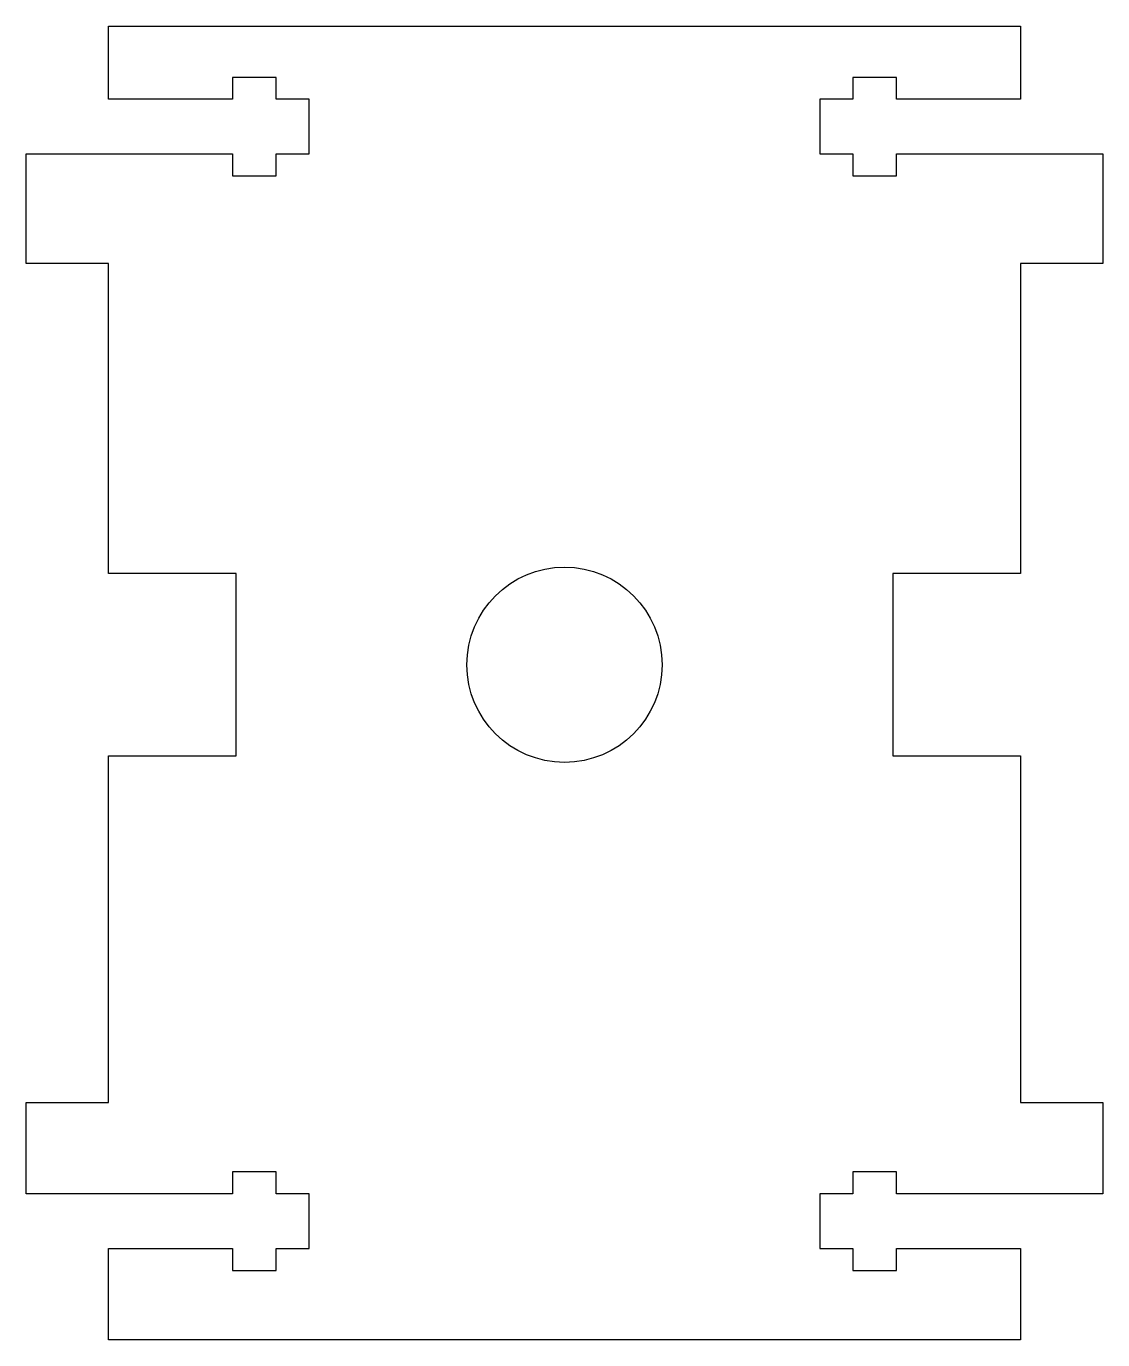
# Model space of a CAD drawing. Header units: millimetres. Extents: x 7.5 to 66.5, y 58 to 130.
import ezdxf

# ---------------------------------------------------------------- set-up
doc = ezdxf.new("R2010")
doc.units = ezdxf.units.MM
doc.layers.get('0').update_dxf_attribs({"linetype": 'CONTINUOUS'})

msp = doc.modelspace()

# ---------------------------------------------------------------- linework, layer by layer
msp.add_lwpolyline([(12, 126), (12, 130), (62, 130), (62, 126), (55.2, 126), (55.2, 127.2), (52.8, 127.2), (52.8, 126), (51, 126), (51, 123), (52.8, 123), (52.8, 121.8), (55.2, 121.8), (55.2, 123), (66.5, 123), (66.5, 117), (62, 117), (62, 100), (55, 100), (55, 90), (62, 90), (62, 71), (66.5, 71), (66.5, 66), (55.2, 66), (55.2, 67.2), (52.8, 67.2), (52.8, 66), (51, 66), (51, 63), (52.8, 63), (52.8, 61.8), (55.2, 61.8), (55.2, 63), (62, 63), (62, 58), (12, 58), (12, 63), (18.8, 63), (18.8, 61.8), (21.2, 61.8), (21.2, 63), (23, 63), (23, 66), (21.2, 66), (21.2, 67.2), (18.8, 67.2), (18.8, 66), (7.5, 66), (7.5, 71), (12, 71), (12, 90), (19, 90), (19, 100), (12, 100), (12, 117), (7.5, 117), (7.5, 123), (18.8, 123), (18.8, 121.8), (21.2, 121.8), (21.2, 123), (23, 123), (23, 126), (21.2, 126), (21.2, 127.2), (18.8, 127.2), (18.8, 126)], close=True)
msp.add_circle((37, 95), 5.35)

doc.saveas('drawing.dxf')
